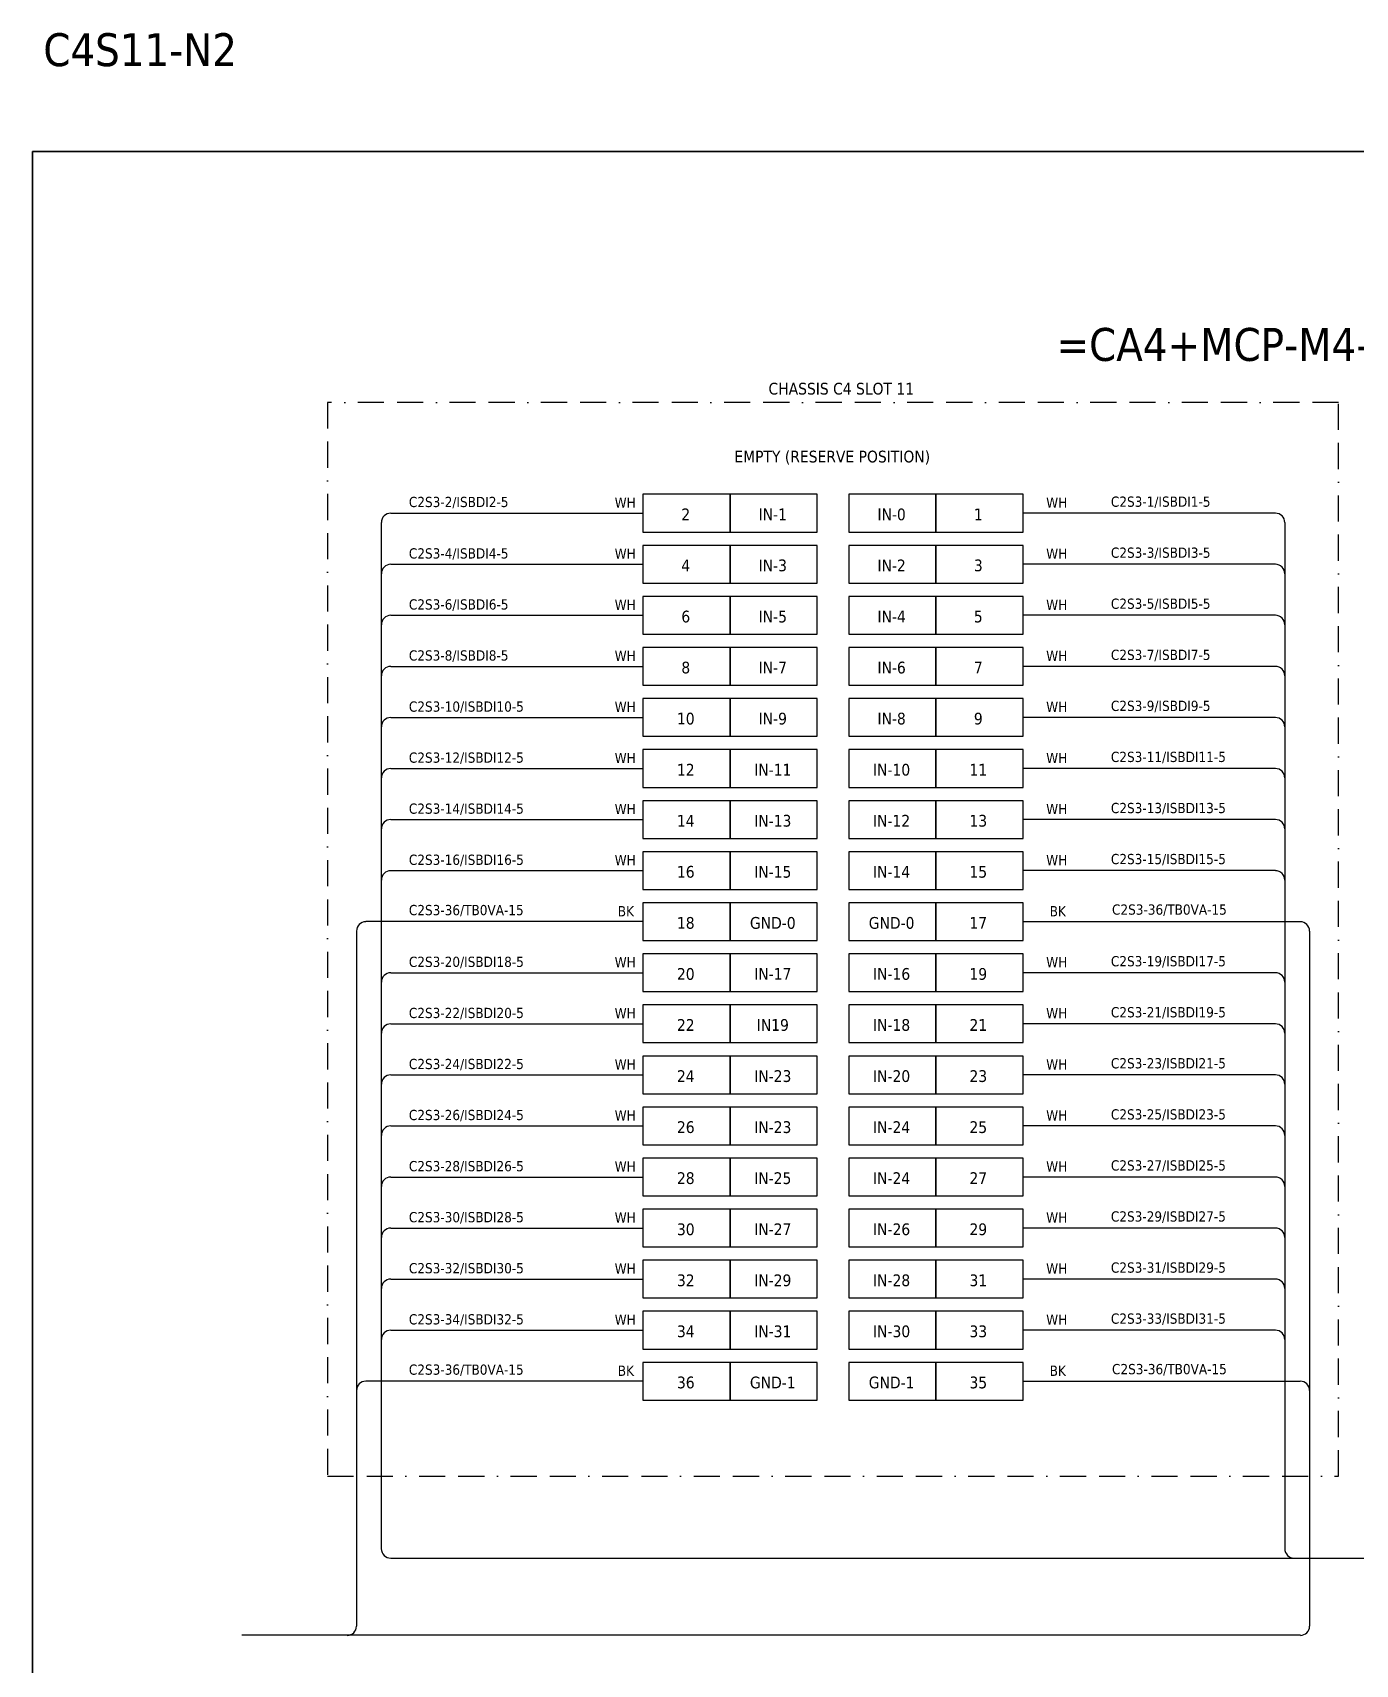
# Model space of a CAD drawing. Header units: millimetres. Extents: x 0 to 66793, y 0 to 2820.
# Drawn here: x 58706 to 59992, y 1234 to 2820 of the extents above; entities that cross this region are included whole.
import ezdxf
from ezdxf.enums import TextEntityAlignment as Align

# ---------------------------------------------------------------- set-up
doc = ezdxf.new("R2010")
doc.units = ezdxf.units.MM
doc.linetypes.add('BORDERX2', pattern=[88.9, 25.4, -12.7, 25.4, -12.7, 0, -12.7])
doc.layers.add('HELPPOINT', color=7, linetype='Continuous')
doc.layers.add('x01001-FrameArea', color=2, linetype='BORDERX2')
doc.layers.add('IE-EQUIP', color=253, linetype='Continuous', lineweight=25)
doc.layers.add('IE-WIRE', color=7, linetype='Continuous', lineweight=25)
doc.styles.add('Tahoma', font='')
doc.styles.get('Tahoma').set_extended_font_data('Tahoma')

msp = doc.modelspace()

# ---------------------------------------------------------------- linework, layer by layer
at = {"layer": 'HELPPOINT', "color": 4, "lineweight": 35}
for p, q in [((58706.2, 0), (58706.2, 2704.2)), ((58706.2, 2704.2), (62599.5, 2704.2)), ((58706.2, 0), (58706.2, 2704.2)), ((58706.2, 2704.2), (62599.5, 2704.2))]:
    msp.add_line(p, q, dxfattribs=at)
at = {"layer": 'IE-EQUIP', "linetype": 'Continuous', "ltscale": 25.4}
for points in [[(59299.6, 2334.4), (59384.3, 2334.4), (59384.3, 2371.1), (59299.6, 2371.1)], [(59384.3, 2334.4), (59468.9, 2334.4), (59468.9, 2371.1), (59384.3, 2371.1)], [(59499.8, 2334.4), (59584.4, 2334.4), (59584.4, 2371.1), (59499.8, 2371.1)], [(59584.4, 2334.4), (59669.1, 2334.4), (59669.1, 2371.1), (59584.4, 2371.1)], [(59299.6, 2284.8), (59384.3, 2284.8), (59384.3, 2321.5), (59299.6, 2321.5)], [(59384.3, 2284.8), (59468.9, 2284.8), (59468.9, 2321.5), (59384.3, 2321.5)], [(59499.8, 2284.8), (59584.4, 2284.8), (59584.4, 2321.5), (59499.8, 2321.5)], [(59584.4, 2284.8), (59669.1, 2284.8), (59669.1, 2321.5), (59584.4, 2321.5)], [(59299.6, 2235.1), (59384.3, 2235.1), (59384.3, 2271.8), (59299.6, 2271.8)], [(59384.3, 2235.1), (59468.9, 2235.1), (59468.9, 2271.8), (59384.3, 2271.8)], [(59499.8, 2235.1), (59584.4, 2235.1), (59584.4, 2271.8), (59499.8, 2271.8)], [(59584.4, 2235.1), (59669.1, 2235.1), (59669.1, 2271.8), (59584.4, 2271.8)], [(59299.6, 2185.5), (59384.3, 2185.5), (59384.3, 2222.2), (59299.6, 2222.2)], [(59384.3, 2185.5), (59468.9, 2185.5), (59468.9, 2222.2), (59384.3, 2222.2)], [(59499.8, 2185.5), (59584.4, 2185.5), (59584.4, 2222.2), (59499.8, 2222.2)], [(59584.4, 2185.5), (59669.1, 2185.5), (59669.1, 2222.2), (59584.4, 2222.2)], [(59299.6, 2135.9), (59384.3, 2135.9), (59384.3, 2172.6), (59299.6, 2172.6)], [(59384.3, 2135.9), (59468.9, 2135.9), (59468.9, 2172.6), (59384.3, 2172.6)], [(59499.8, 2135.9), (59584.4, 2135.9), (59584.4, 2172.6), (59499.8, 2172.6)], [(59584.4, 2135.9), (59669.1, 2135.9), (59669.1, 2172.6), (59584.4, 2172.6)], [(59299.6, 2086.2), (59384.3, 2086.2), (59384.3, 2122.9), (59299.6, 2122.9)], [(59384.3, 2086.2), (59468.9, 2086.2), (59468.9, 2122.9), (59384.3, 2122.9)], [(59499.8, 2086.2), (59584.4, 2086.2), (59584.4, 2122.9), (59499.8, 2122.9)], [(59584.4, 2086.2), (59669.1, 2086.2), (59669.1, 2122.9), (59584.4, 2122.9)], [(59299.6, 2036.6), (59384.3, 2036.6), (59384.3, 2073.3), (59299.6, 2073.3)], [(59384.3, 2036.6), (59468.9, 2036.6), (59468.9, 2073.3), (59384.3, 2073.3)], [(59499.8, 2036.6), (59584.4, 2036.6), (59584.4, 2073.3), (59499.8, 2073.3)], [(59584.4, 2036.6), (59669.1, 2036.6), (59669.1, 2073.3), (59584.4, 2073.3)], [(59299.6, 1987), (59384.3, 1987), (59384.3, 2023.7), (59299.6, 2023.7)], [(59384.3, 1987), (59468.9, 1987), (59468.9, 2023.7), (59384.3, 2023.7)], [(59499.8, 1987), (59584.4, 1987), (59584.4, 2023.7), (59499.8, 2023.7)], [(59584.4, 1987), (59669.1, 1987), (59669.1, 2023.7), (59584.4, 2023.7)], [(59299.6, 1937.3), (59384.3, 1937.3), (59384.3, 1974), (59299.6, 1974)], [(59384.3, 1937.3), (59468.9, 1937.3), (59468.9, 1974), (59384.3, 1974)], [(59499.8, 1937.3), (59584.4, 1937.3), (59584.4, 1974), (59499.8, 1974)], [(59584.4, 1937.3), (59669.1, 1937.3), (59669.1, 1974), (59584.4, 1974)], [(59299.6, 1887.7), (59384.3, 1887.7), (59384.3, 1924.4), (59299.6, 1924.4)], [(59384.3, 1887.7), (59468.9, 1887.7), (59468.9, 1924.4), (59384.3, 1924.4)], [(59499.8, 1887.7), (59584.4, 1887.7), (59584.4, 1924.4), (59499.8, 1924.4)], [(59584.4, 1887.7), (59669.1, 1887.7), (59669.1, 1924.4), (59584.4, 1924.4)], [(59299.6, 1838.1), (59384.3, 1838.1), (59384.3, 1874.8), (59299.6, 1874.8)], [(59384.3, 1838.1), (59468.9, 1838.1), (59468.9, 1874.8), (59384.3, 1874.8)], [(59499.8, 1838.1), (59584.4, 1838.1), (59584.4, 1874.8), (59499.8, 1874.8)], [(59584.4, 1838.1), (59669.1, 1838.1), (59669.1, 1874.8), (59584.4, 1874.8)], [(59299.6, 1788.4), (59384.3, 1788.4), (59384.3, 1825.1), (59299.6, 1825.1)], [(59384.3, 1788.4), (59468.9, 1788.4), (59468.9, 1825.1), (59384.3, 1825.1)], [(59499.8, 1788.4), (59584.4, 1788.4), (59584.4, 1825.1), (59499.8, 1825.1)], [(59584.4, 1788.4), (59669.1, 1788.4), (59669.1, 1825.1), (59584.4, 1825.1)], [(59299.6, 1738.8), (59384.3, 1738.8), (59384.3, 1775.5), (59299.6, 1775.5)], [(59384.3, 1738.8), (59468.9, 1738.8), (59468.9, 1775.5), (59384.3, 1775.5)], [(59499.8, 1738.8), (59584.4, 1738.8), (59584.4, 1775.5), (59499.8, 1775.5)], [(59584.4, 1738.8), (59669.1, 1738.8), (59669.1, 1775.5), (59584.4, 1775.5)], [(59299.6, 1689.2), (59384.3, 1689.2), (59384.3, 1725.9), (59299.6, 1725.9)], [(59384.3, 1689.2), (59468.9, 1689.2), (59468.9, 1725.9), (59384.3, 1725.9)], [(59499.8, 1689.2), (59584.4, 1689.2), (59584.4, 1725.9), (59499.8, 1725.9)], [(59584.4, 1689.2), (59669.1, 1689.2), (59669.1, 1725.9), (59584.4, 1725.9)], [(59299.6, 1639.5), (59384.3, 1639.5), (59384.3, 1676.2), (59299.6, 1676.2)], [(59384.3, 1639.5), (59468.9, 1639.5), (59468.9, 1676.2), (59384.3, 1676.2)], [(59499.8, 1639.5), (59584.4, 1639.5), (59584.4, 1676.2), (59499.8, 1676.2)], [(59584.4, 1639.5), (59669.1, 1639.5), (59669.1, 1676.2), (59584.4, 1676.2)], [(59299.6, 1589.9), (59384.3, 1589.9), (59384.3, 1626.6), (59299.6, 1626.6)], [(59384.3, 1589.9), (59468.9, 1589.9), (59468.9, 1626.6), (59384.3, 1626.6)], [(59499.8, 1589.9), (59584.4, 1589.9), (59584.4, 1626.6), (59499.8, 1626.6)], [(59584.4, 1589.9), (59669.1, 1589.9), (59669.1, 1626.6), (59584.4, 1626.6)], [(59299.6, 1540.3), (59384.3, 1540.3), (59384.3, 1577), (59299.6, 1577)], [(59384.3, 1540.3), (59468.9, 1540.3), (59468.9, 1577), (59384.3, 1577)], [(59499.8, 1540.3), (59584.4, 1540.3), (59584.4, 1577), (59499.8, 1577)], [(59584.4, 1540.3), (59669.1, 1540.3), (59669.1, 1577), (59584.4, 1577)], [(59299.6, 1490.6), (59384.3, 1490.6), (59384.3, 1527.3), (59299.6, 1527.3)], [(59384.3, 1490.6), (59468.9, 1490.6), (59468.9, 1527.3), (59384.3, 1527.3)], [(59499.8, 1490.6), (59584.4, 1490.6), (59584.4, 1527.3), (59499.8, 1527.3)], [(59584.4, 1490.6), (59669.1, 1490.6), (59669.1, 1527.3), (59584.4, 1527.3)]]:
    msp.add_lwpolyline(points, close=True, dxfattribs=at)
at = {"layer": 'IE-WIRE', "color": 4, "ltscale": 25.4}
for p, q in [((59054.4, 2352.7), (59299.6, 2352.7)), ((59914.4, 2352.7), (59669.1, 2352.7)), ((59045.2, 2343.6), (59045.2, 1346.2)), ((59923.5, 2343.6), (59923.5, 1346.2)), ((59054.4, 2303.1), (59299.6, 2303.1)), ((59914.4, 2303.1), (59669.1, 2303.1)), ((59054.4, 2253.5), (59299.6, 2253.5)), ((59914.4, 2253.5), (59669.1, 2253.5)), ((59054.4, 2203.8), (59299.6, 2203.8)), ((59914.4, 2203.8), (59669.1, 2203.8)), ((59054.4, 2154.2), (59299.6, 2154.2)), ((59914.4, 2154.2), (59669.1, 2154.2)), ((59054.4, 2104.6), (59299.6, 2104.6)), ((59914.4, 2104.6), (59669.1, 2104.6)), ((59054.4, 2055), (59299.6, 2055)), ((59914.4, 2055), (59669.1, 2055)), ((59054.4, 2005.3), (59299.6, 2005.3)), ((59914.4, 2005.3), (59669.1, 2005.3)), ((59054.4, 1906.1), (59299.6, 1906.1)), ((59914.4, 1906.1), (59669.1, 1906.1)), ((59054.4, 1856.4), (59299.6, 1856.4)), ((59914.4, 1856.4), (59669.1, 1856.4)), ((59054.4, 1806.8), (59299.6, 1806.8)), ((59914.4, 1806.8), (59669.1, 1806.8)), ((59054.4, 1757.2), (59299.6, 1757.2)), ((59914.4, 1757.2), (59669.1, 1757.2)), ((59054.4, 1707.5), (59299.6, 1707.5)), ((59914.4, 1707.5), (59669.1, 1707.5)), ((59054.4, 1657.9), (59299.6, 1657.9)), ((59914.4, 1657.9), (59669.1, 1657.9)), ((59054.4, 1608.3), (59299.6, 1608.3)), ((59914.4, 1608.3), (59669.1, 1608.3)), ((59054.4, 1558.6), (59299.6, 1558.6)), ((59914.4, 1558.6), (59669.1, 1558.6))]:
    msp.add_line(p, q, dxfattribs=at)
at = {"layer": 'IE-WIRE', "color": 7, "ltscale": 25.4}
for p, q in [((59299.6, 1955.7), (59030.2, 1955.7)), ((59669.1, 1955.7), (59938.5, 1955.7)), ((59021.1, 1946.5), (59021.1, 1270.9)), ((59947.6, 1946.5), (59947.6, 1270.9)), ((59299.6, 1509), (59030.2, 1509)), ((59669.1, 1509), (59938.5, 1509)), ((59938.7, 1262), (58909.6, 1262))]:
    msp.add_line(p, q, dxfattribs=at)
at = {"layer": 'IE-WIRE', "color": 4}
msp.add_line((59054.3, 1337), (60095.7, 1337), dxfattribs=at)
at = {"layer": 'IE-WIRE', "color": 4, "ltscale": 25.4}
for centre, start, end in [((59054.4, 2343.6), 90, 180), ((59914.4, 2343.6), 0, 90), ((59054.4, 2293.9), 90, 180), ((59914.4, 2293.9), 0, 90), ((59054.4, 2244.3), 90, 180), ((59914.4, 2244.3), 0, 90), ((59054.4, 2194.7), 90, 180), ((59914.4, 2194.7), 0, 90), ((59054.4, 2145), 90, 180), ((59914.4, 2145), 0, 90), ((59054.4, 2095.4), 90, 180), ((59914.4, 2095.4), 0, 90), ((59054.4, 2045.8), 90, 180), ((59914.4, 2045.8), 0, 90), ((59054.4, 1996.1), 90, 180), ((59914.4, 1996.1), 0, 90), ((59054.4, 1896.9), 90, 180), ((59914.4, 1896.9), 0, 90), ((59054.4, 1847.2), 90, 180), ((59914.4, 1847.2), 0, 90), ((59054.4, 1797.6), 90, 180), ((59914.4, 1797.6), 0, 90), ((59054.4, 1748), 90, 180), ((59914.4, 1748), 0, 90), ((59054.4, 1698.3), 90, 180), ((59914.4, 1698.3), 0, 90), ((59054.4, 1648.7), 90, 180), ((59914.4, 1648.7), 0, 90), ((59054.4, 1599.1), 90, 180), ((59914.4, 1599.1), 0, 90), ((59054.4, 1549.4), 90, 180), ((59914.4, 1549.4), 0, 90)]:
    msp.add_arc(centre, 9.17, start, end, dxfattribs=at)
at = {"layer": 'IE-WIRE', "color": 7, "ltscale": 25.4}
for centre, radius, start, end in [((59030.2, 1946.5), 9.14, 90, 180), ((59938.5, 1946.5), 9.14, 0, 90), ((59030.2, 1499.9), 9.14, 90, 180), ((59938.5, 1499.9), 9.14, 0, 90), ((59012.1, 1270.9), 8.96, 270, 0), ((59938.7, 1270.9), 8.96, 270, 0), ((59938.7, 1270.9), 8.96, 270, 0)]:
    msp.add_arc(centre, radius, start, end, dxfattribs=at)
at = {"layer": 'IE-WIRE', "color": 4}
for centre in [(59054.3, 1346.2), (59932.7, 1346.2)]:
    msp.add_arc(centre, 9.14, 180, 270, dxfattribs=at)
at = {"layer": 'x01001-FrameArea'}
msp.add_lwpolyline([(58992.9, 1416.6), (59975.9, 1416.6), (59975.9, 2460.5), (58992.9, 2460.5)], close=True, dxfattribs=at)

# ---------------------------------------------------------------- texts
at = {"color": 2, "style": 'Tahoma'}
msp.add_text('C4S11-N2', height=32, dxfattribs=at).set_placement((58716.6, 2787.3))
for s, height, p in [('=CA4+MCP-M4-P11', 32, (59889.6, 2516.8)), ('CHASSIS C4 SLOT 11', 11.441, (59492.4, 2473.8)), ('EMPTY (RESERVE POSITION)', 11.441, (59483.6, 2407.8)), ('2', 11.4, (59341.2, 2351.6)), ('IN-1', 11.44, (59425.8, 2351.6)), ('IN-0', 11.44, (59541.3, 2351.6)), ('1', 11.4, (59625.6, 2351.6)), ('4', 11.4, (59341.2, 2302)), ('IN-3', 11.44, (59425.8, 2302)), ('IN-2', 11.44, (59541.3, 2302)), ('3', 11.4, (59625.6, 2302)), ('6', 11.4, (59341.2, 2252.3)), ('IN-5', 11.44, (59425.8, 2252.3)), ('IN-4', 11.44, (59541.3, 2252.3)), ('5', 11.4, (59625.6, 2252.3)), ('8', 11.4, (59341.2, 2202.7)), ('IN-7', 11.44, (59425.8, 2202.7)), ('IN-6', 11.44, (59541.3, 2202.7)), ('7', 11.4, (59625.6, 2202.7)), ('10', 11.44, (59341.2, 2153.1)), ('IN-9', 11.44, (59425.8, 2153.1)), ('IN-8', 11.44, (59541.3, 2153.1)), ('9', 11.4, (59625.6, 2153.1)), ('12', 11.44, (59341.2, 2103.4)), ('IN-11', 11.44, (59425.8, 2103.4)), ('IN-10', 11.44, (59541.3, 2103.4)), ('11', 11.44, (59625.6, 2103.4)), ('14', 11.44, (59341.2, 2053.8)), ('IN-13', 11.44, (59425.8, 2053.8)), ('IN-12', 11.44, (59541.3, 2053.8)), ('13', 11.44, (59625.6, 2053.8)), ('16', 11.44, (59341.2, 2004.2)), ('IN-15', 11.44, (59425.8, 2004.2)), ('IN-14', 11.44, (59541.3, 2004.2)), ('15', 11.44, (59625.6, 2004.2)), ('18', 11.44, (59341.2, 1954.5)), ('GND-0', 11.44, (59425.8, 1954.5)), ('GND-0', 11.44, (59541.3, 1954.5)), ('17', 11.44, (59625.6, 1954.5)), ('20', 11.44, (59341.2, 1904.9)), ('IN-17', 11.44, (59425.8, 1904.9)), ('IN-16', 11.44, (59541.3, 1904.9)), ('19', 11.44, (59625.6, 1904.9)), ('22', 11.44, (59341.2, 1855.3)), ('IN19', 11.44, (59425.8, 1855.3)), ('IN-18', 11.44, (59541.3, 1855.3)), ('21', 11.44, (59625.6, 1855.3)), ('24', 11.44, (59341.2, 1805.6)), ('IN-23', 11.44, (59425.8, 1805.6)), ('IN-20', 11.44, (59541.3, 1805.6)), ('23', 11.44, (59625.6, 1805.6)), ('26', 11.44, (59341.2, 1756)), ('IN-23', 11.44, (59425.8, 1756)), ('IN-24', 11.44, (59541.3, 1756)), ('25', 11.44, (59625.6, 1756)), ('28', 11.44, (59341.2, 1706.4)), ('IN-25', 11.44, (59425.8, 1706.4)), ('IN-24', 11.44, (59541.3, 1706.4)), ('27', 11.44, (59625.6, 1706.4)), ('30', 11.44, (59341.2, 1656.7)), ('IN-27', 11.44, (59425.8, 1656.7)), ('IN-26', 11.44, (59541.3, 1656.7)), ('29', 11.44, (59625.6, 1656.7)), ('32', 11.44, (59341.2, 1607.1)), ('IN-29', 11.44, (59425.8, 1607.1)), ('IN-28', 11.44, (59541.3, 1607.1)), ('31', 11.44, (59625.6, 1607.1)), ('34', 11.44, (59341.2, 1557.5)), ('IN-31', 11.44, (59425.8, 1557.5)), ('IN-30', 11.44, (59541.3, 1557.5)), ('33', 11.44, (59625.6, 1557.5)), ('36', 11.44, (59341.2, 1507.8)), ('GND-1', 11.44, (59425.8, 1507.8)), ('GND-1', 11.44, (59541.3, 1507.8)), ('35', 11.44, (59625.6, 1507.8))]:
    msp.add_text(s, height=height, dxfattribs=at).set_placement(p, align=Align.MIDDLE_CENTER)
at = {"color": 4, "style": 'Tahoma'}
for s, height, p in [('C2S3-2/ISBDI2-5', 9.949, (59072, 2358.7)), ('WH', 9.95, (59272.1, 2358)), ('WH', 9.95, (59691.6, 2358)), ('C2S3-1/ISBDI1-5', 9.949, (59754.5, 2359)), ('C2S3-4/ISBDI4-5', 9.949, (59072, 2308.7)), ('WH', 9.95, (59272.1, 2308.4)), ('WH', 9.95, (59691.6, 2308.4)), ('C2S3-3/ISBDI3-5', 9.949, (59754.5, 2309.4)), ('C2S3-6/ISBDI6-5', 9.949, (59072, 2259.1)), ('WH', 9.95, (59272.1, 2258.7)), ('WH', 9.95, (59691.6, 2258.7)), ('C2S3-5/ISBDI5-5', 9.949, (59754.5, 2259.8)), ('C2S3-8/ISBDI8-5', 9.949, (59072, 2209.5)), ('WH', 9.95, (59272.1, 2209.1)), ('WH', 9.95, (59691.6, 2209.1)), ('C2S3-7/ISBDI7-5', 9.949, (59754.5, 2210.1)), ('C2S3-10/ISBDI10-5', 9.949, (59072, 2159.8)), ('WH', 9.95, (59272.1, 2159.5)), ('WH', 9.95, (59691.6, 2159.5)), ('C2S3-9/ISBDI9-5', 9.949, (59754.5, 2160.5)), ('C2S3-12/ISBDI12-5', 9.949, (59072, 2110.2)), ('WH', 9.95, (59272.1, 2109.8)), ('WH', 9.95, (59691.6, 2109.8)), ('C2S3-11/ISBDI11-5', 9.949, (59754.5, 2110.9)), ('C2S3-14/ISBDI14-5', 9.949, (59072, 2060.6)), ('WH', 9.95, (59272.1, 2060.2)), ('WH', 9.95, (59691.6, 2060.2)), ('C2S3-13/ISBDI13-5', 9.949, (59754.5, 2061.2)), ('C2S3-16/ISBDI16-5', 9.949, (59072, 2010.9)), ('WH', 9.95, (59272.1, 2010.6)), ('WH', 9.95, (59691.6, 2010.6)), ('C2S3-15/ISBDI15-5', 9.949, (59754.5, 2011.6)), ('C2S3-20/ISBDI18-5', 9.949, (59072, 1911.7)), ('WH', 9.95, (59272.1, 1911.3)), ('WH', 9.95, (59691.6, 1911.3)), ('C2S3-19/ISBDI17-5', 9.949, (59754.5, 1912.3)), ('C2S3-22/ISBDI20-5', 9.949, (59072, 1862)), ('WH', 9.95, (59272.1, 1861.7)), ('WH', 9.95, (59691.6, 1861.7)), ('C2S3-21/ISBDI19-5', 9.949, (59754.5, 1862.7)), ('C2S3-24/ISBDI22-5', 9.949, (59072, 1812.4)), ('WH', 9.95, (59272.1, 1812)), ('WH', 9.95, (59691.6, 1812)), ('C2S3-23/ISBDI21-5', 9.949, (59754.5, 1813.1)), ('C2S3-26/ISBDI24-5', 9.949, (59072, 1762.8)), ('WH', 9.95, (59272.1, 1762.4)), ('WH', 9.95, (59691.6, 1762.4)), ('C2S3-25/ISBDI23-5', 9.949, (59754.5, 1763.4)), ('C2S3-28/ISBDI26-5', 9.949, (59072, 1713.1)), ('WH', 9.95, (59272.1, 1712.8)), ('WH', 9.95, (59691.6, 1712.8)), ('C2S3-27/ISBDI25-5', 9.949, (59754.5, 1713.8)), ('C2S3-30/ISBDI28-5', 9.949, (59072, 1663.5)), ('WH', 9.95, (59272.1, 1663.1)), ('WH', 9.95, (59691.6, 1663.1)), ('C2S3-29/ISBDI27-5', 9.949, (59754.5, 1664.2)), ('C2S3-32/ISBDI30-5', 9.949, (59072, 1613.9)), ('WH', 9.95, (59272.1, 1613.5)), ('WH', 9.95, (59691.6, 1613.5)), ('C2S3-31/ISBDI29-5', 9.949, (59754.5, 1614.5)), ('C2S3-34/ISBDI32-5', 9.949, (59072, 1564.2)), ('WH', 9.95, (59272.1, 1563.9)), ('WH', 9.95, (59691.6, 1563.9)), ('C2S3-33/ISBDI31-5', 9.949, (59754.5, 1564.9))]:
    msp.add_text(s, height=height, dxfattribs=at).set_placement(p)
at = {"color": 7, "style": 'Tahoma'}
for s, height, p in [('C2S3-36/TB0VA-15', 9.949, (59072, 1962)), ('BK', 9.95, (59275.1, 1960.9)), ('BK', 9.95, (59695, 1960.9)), ('C2S3-36/TB0VA-15', 9.949, (59755.6, 1962.5)), ('C2S3-36/TB0VA-15', 9.949, (59072, 1515.3)), ('BK', 9.95, (59275.1, 1514.2)), ('BK', 9.95, (59695, 1514.2)), ('C2S3-36/TB0VA-15', 9.949, (59755.6, 1515.8))]:
    msp.add_text(s, height=height, dxfattribs=at).set_placement(p)

doc.saveas('drawing.dxf')
